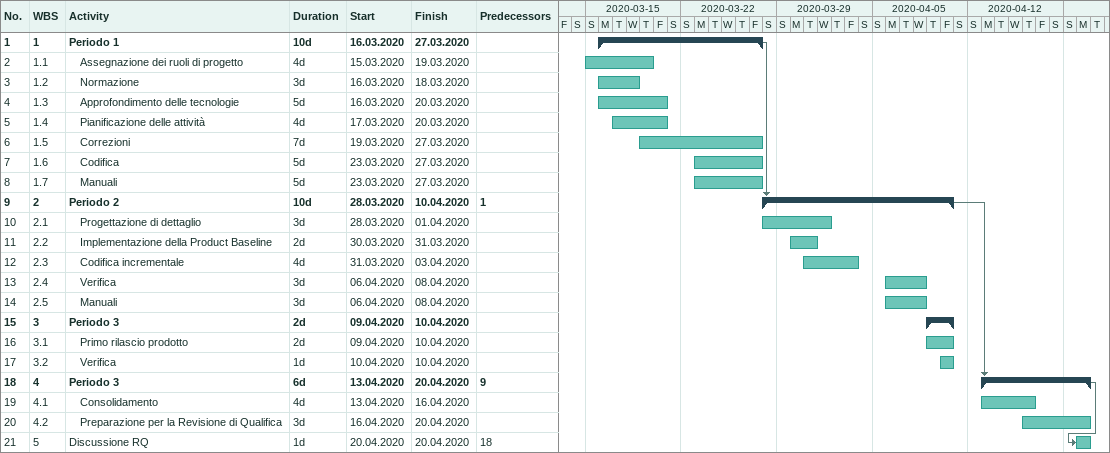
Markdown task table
| ID | WBS | Task | Duration | Start | Finish | Predecessors |
|---|---|---|---|---|---|---|
| 1 | 1 | **Periodo 1** | 10d | 2020-03-16 | 2020-03-27 |  |
| 2 | 1.1 | Assegnazione dei ruoli di progetto | 4d | 2020-03-15 | 2020-03-19 |  |
| 3 | 1.2 | Normazione | 3d | 2020-03-16 | 2020-03-18 |  |
| 4 | 1.3 | Approfondimento delle tecnologie | 5d | 2020-03-16 | 2020-03-20 |  |
| 5 | 1.4 | Pianificazione delle attività | 4d | 2020-03-17 | 2020-03-20 |  |
| 6 | 1.5 | Correzioni | 7d | 2020-03-19 | 2020-03-27 |  |
| 7 | 1.6 | Codifica | 5d | 2020-03-23 | 2020-03-27 |  |
| 8 | 1.7 | Manuali | 5d | 2020-03-23 | 2020-03-27 |  |
| 9 | 2 | **Periodo 2** | 10d | 2020-03-28 | 2020-04-10 | 1 |
| 10 | 2.1 | Progettazione di dettaglio | 3d | 2020-03-28 | 2020-04-01 |  |
| 11 | 2.2 | Implementazione della Product Baseline | 2d | 2020-03-30 | 2020-03-31 |  |
| 12 | 2.3 | Codifica incrementale | 4d | 2020-03-31 | 2020-04-03 |  |
| 13 | 2.4 | Verifica | 3d | 2020-04-06 | 2020-04-08 |  |
| 14 | 2.5 | Manuali | 3d | 2020-04-06 | 2020-04-08 |  |
| 15 | 3 | **Periodo 3** | 2d | 2020-04-09 | 2020-04-10 |  |
| 16 | 3.1 | Primo rilascio prodotto | 2d | 2020-04-09 | 2020-04-10 |  |
| 17 | 3.2 | Verifica | 1d | 2020-04-10 | 2020-04-10 |  |
| 18 | 4 | **Periodo 3** | 6d | 2020-04-13 | 2020-04-20 | 9 |
| 19 | 4.1 | Consolidamento | 4d | 2020-04-13 | 2020-04-16 |  |
| 20 | 4.2 | Preparazione per la Revisione di Qualifica | 3d | 2020-04-16 | 2020-04-20 |  |
| 21 | 5 | Discussione RQ | 1d | 2020-04-20 | 2020-04-20 | 18 |
